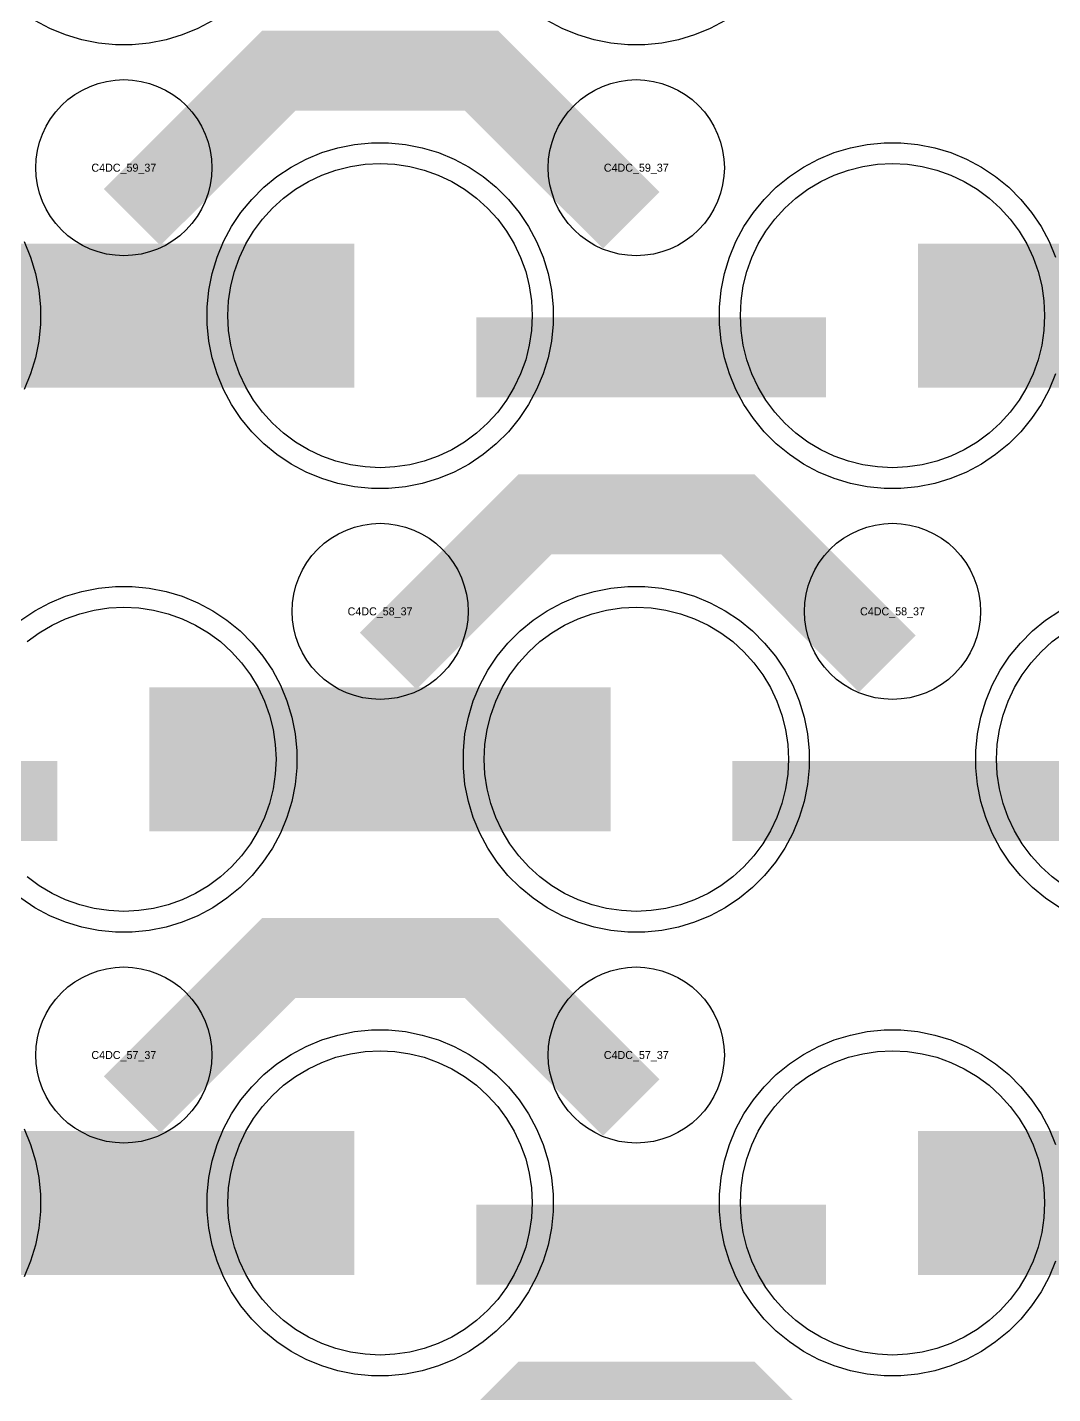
# Model space of a CAD drawing. Extents: x -11880 to 11880, y -14992 to 14992.
# Drawn here: x -190.1 to 130, y -7001 to -6574.3 of the extents above; entities that cross this region are included whole.
import ezdxf
from ezdxf.enums import TextEntityAlignment as Align

# ---------------------------------------------------------------- set-up
doc = ezdxf.new("R2010")
doc.units = 0
doc.header["$MEASUREMENT"] = 0
for name, color, linetype in [('GDS_775_DT_237', 138, 'CONTINUOUS'), ('RDL1_FS', 34, 'CONTINUOUS'), ('RDL_BS', 160, 'CONTINUOUS')]:
    doc.layers.add(name, color=color, linetype=linetype)

msp = doc.modelspace()

# ---------------------------------------------------------------- linework, layer by layer
at = {"layer": 'RDL1_FS'}
for points in [[(-80, -6711.794), (-84.657, -6711.565), (-89.268, -6710.881), (-93.791, -6709.749), (-98.181, -6708.177), (-102.395, -6706.185), (-106.395, -6703.787), (-110.14, -6701.009), (-113.594, -6697.879), (-116.724, -6694.425), (-119.502, -6690.68), (-121.9, -6686.68), (-123.892, -6682.466), (-125.464, -6678.076), (-126.596, -6673.553), (-127.28, -6668.942), (-127.509, -6664.285), (-127.28, -6659.628), (-126.596, -6655.017), (-125.464, -6650.494), (-123.892, -6646.104), (-121.9, -6641.89), (-119.502, -6637.89), (-116.724, -6634.145), (-113.594, -6630.691), (-110.14, -6627.561), (-106.395, -6624.783), (-102.395, -6622.385), (-98.181, -6620.393), (-93.791, -6618.821), (-89.268, -6617.689), (-84.657, -6617.005), (-80, -6616.776), (-75.343, -6617.005), (-70.732, -6617.689), (-66.209, -6618.821), (-61.819, -6620.393), (-57.605, -6622.385), (-53.605, -6624.783), (-49.86, -6627.561), (-46.406, -6630.691), (-43.276, -6634.145), (-40.498, -6637.89), (-38.1, -6641.89), (-36.108, -6646.104), (-34.536, -6650.494), (-33.404, -6655.017), (-32.72, -6659.628), (-32.491, -6664.285), (-32.72, -6668.942), (-33.404, -6673.553), (-34.536, -6678.076), (-36.108, -6682.466), (-38.1, -6686.68), (-40.498, -6690.68), (-43.276, -6694.425), (-46.406, -6697.879), (-49.86, -6701.009), (-53.605, -6703.787), (-57.605, -6706.185), (-61.819, -6708.177), (-66.209, -6709.749), (-70.732, -6710.881), (-75.343, -6711.565)], [(80, -6711.794), (75.343, -6711.565), (70.732, -6710.881), (66.209, -6709.749), (61.819, -6708.177), (57.605, -6706.185), (53.605, -6703.787), (49.86, -6701.009), (46.406, -6697.879), (43.276, -6694.425), (40.498, -6690.68), (38.1, -6686.68), (36.108, -6682.466), (34.536, -6678.076), (33.404, -6673.553), (32.72, -6668.942), (32.491, -6664.285), (32.72, -6659.628), (33.404, -6655.017), (34.536, -6650.494), (36.108, -6646.104), (38.1, -6641.89), (40.498, -6637.89), (43.276, -6634.145), (46.406, -6630.691), (49.86, -6627.561), (53.605, -6624.783), (57.605, -6622.385), (61.819, -6620.393), (66.209, -6618.821), (70.732, -6617.689), (75.343, -6617.005), (80, -6616.776), (84.657, -6617.005), (89.268, -6617.689), (93.791, -6618.821), (98.181, -6620.393), (102.395, -6622.385), (106.395, -6624.783), (110.14, -6627.561), (113.594, -6630.691), (116.724, -6634.145), (119.502, -6637.89), (121.9, -6641.89), (123.892, -6646.104), (125.464, -6650.494), (126.596, -6655.017), (127.28, -6659.628), (127.509, -6664.285), (127.28, -6668.942), (126.596, -6673.553), (125.464, -6678.076), (123.892, -6682.466), (121.9, -6686.68), (119.502, -6690.68), (116.724, -6694.425), (113.594, -6697.879), (110.14, -6701.009), (106.395, -6703.787), (102.395, -6706.185), (98.181, -6708.177), (93.791, -6709.749), (89.268, -6710.881), (84.657, -6711.565)]]:
    msp.add_lwpolyline(points, close=True, dxfattribs=at)
for points in [[(-231.998, -6664.285, 45, 45, 0), (-159.998, -6664.285, 45, 45, 0)], [(-159.998, -6664.285, 45, 45, 0), (-87.998, -6664.285, 45, 45, 0)], [(88.002, -6664.285, 45, 45, 0), (160.002, -6664.285, 45, 45, 0)]]:
    msp.add_lwpolyline(points, format="xyseb", dxfattribs=at)
at = {"layer": 'RDL1_FS', "color": 241, "true_color": 0xf7abae}
for points in [[(-190.14, -6766.126), (-186.395, -6763.348), (-182.395, -6760.95), (-178.181, -6758.958), (-173.791, -6757.386), (-169.268, -6756.254), (-164.657, -6755.57), (-160, -6755.341), (-155.343, -6755.57), (-150.732, -6756.254), (-146.209, -6757.386), (-141.819, -6758.958), (-137.605, -6760.95), (-133.605, -6763.348), (-129.86, -6766.126), (-126.406, -6769.256), (-123.276, -6772.71), (-120.498, -6776.455), (-118.1, -6780.455), (-116.108, -6784.669), (-114.536, -6789.059), (-113.404, -6793.582), (-112.72, -6798.193), (-112.491, -6802.85), (-112.72, -6807.507), (-113.404, -6812.118), (-114.536, -6816.641), (-116.108, -6821.031), (-118.1, -6825.245), (-120.498, -6829.245), (-123.276, -6832.99), (-126.406, -6836.444), (-129.86, -6839.574), (-133.605, -6842.352), (-137.605, -6844.75), (-141.819, -6846.742), (-146.209, -6848.314), (-150.732, -6849.446), (-155.343, -6850.13), (-160, -6850.359), (-164.657, -6850.13), (-169.268, -6849.446), (-173.791, -6848.314), (-178.181, -6846.742), (-182.395, -6844.75), (-186.395, -6842.352), (-190.14, -6839.574)], [(133.605, -6842.352), (129.86, -6839.574), (126.406, -6836.444), (123.276, -6832.99), (120.498, -6829.245), (118.1, -6825.245), (116.108, -6821.031), (114.536, -6816.641), (113.404, -6812.118), (112.72, -6807.507), (112.491, -6802.85), (112.72, -6798.193), (113.404, -6793.582), (114.536, -6789.059), (116.108, -6784.669), (118.1, -6780.455), (120.498, -6776.455), (123.276, -6772.71), (126.406, -6769.256), (129.86, -6766.126), (133.605, -6763.348)]]:
    msp.add_lwpolyline(points, dxfattribs=at)
for points in [[(0, -6850.359), (-4.657, -6850.13), (-9.268, -6849.446), (-13.791, -6848.314), (-18.181, -6846.742), (-22.395, -6844.75), (-26.395, -6842.352), (-30.14, -6839.574), (-33.594, -6836.444), (-36.724, -6832.99), (-39.502, -6829.245), (-41.9, -6825.245), (-43.892, -6821.031), (-45.464, -6816.641), (-46.596, -6812.118), (-47.28, -6807.507), (-47.509, -6802.85), (-47.28, -6798.193), (-46.596, -6793.582), (-45.464, -6789.059), (-43.892, -6784.669), (-41.9, -6780.455), (-39.502, -6776.455), (-36.724, -6772.71), (-33.594, -6769.256), (-30.14, -6766.126), (-26.395, -6763.348), (-22.395, -6760.95), (-18.181, -6758.958), (-13.791, -6757.386), (-9.268, -6756.254), (-4.657, -6755.57), (0, -6755.341), (4.657, -6755.57), (9.268, -6756.254), (13.791, -6757.386), (18.181, -6758.958), (22.395, -6760.95), (26.395, -6763.348), (30.14, -6766.126), (33.594, -6769.256), (36.724, -6772.71), (39.502, -6776.455), (41.9, -6780.455), (43.892, -6784.669), (45.464, -6789.059), (46.596, -6793.582), (47.28, -6798.193), (47.509, -6802.85), (47.28, -6807.507), (46.596, -6812.118), (45.464, -6816.641), (43.892, -6821.031), (41.9, -6825.245), (39.502, -6829.245), (36.724, -6832.99), (33.594, -6836.444), (30.14, -6839.574), (26.395, -6842.352), (22.395, -6844.75), (18.181, -6846.742), (13.791, -6848.314), (9.268, -6849.446), (4.657, -6850.13)], [(-80, -6988.919), (-84.657, -6988.69), (-89.268, -6988.006), (-93.791, -6986.874), (-98.181, -6985.302), (-102.395, -6983.31), (-106.395, -6980.912), (-110.14, -6978.134), (-113.594, -6975.004), (-116.724, -6971.55), (-119.502, -6967.805), (-121.9, -6963.805), (-123.892, -6959.591), (-125.464, -6955.201), (-126.596, -6950.678), (-127.28, -6946.067), (-127.509, -6941.41), (-127.28, -6936.753), (-126.596, -6932.142), (-125.464, -6927.619), (-123.892, -6923.229), (-121.9, -6919.015), (-119.502, -6915.015), (-116.724, -6911.27), (-113.594, -6907.816), (-110.14, -6904.686), (-106.395, -6901.908), (-102.395, -6899.51), (-98.181, -6897.518), (-93.791, -6895.946), (-89.268, -6894.814), (-84.657, -6894.13), (-80, -6893.901), (-75.343, -6894.13), (-70.732, -6894.814), (-66.209, -6895.946), (-61.819, -6897.518), (-57.605, -6899.51), (-53.605, -6901.908), (-49.86, -6904.686), (-46.406, -6907.816), (-43.276, -6911.27), (-40.498, -6915.015), (-38.1, -6919.015), (-36.108, -6923.229), (-34.536, -6927.619), (-33.404, -6932.142), (-32.72, -6936.753), (-32.491, -6941.41), (-32.72, -6946.067), (-33.404, -6950.678), (-34.536, -6955.201), (-36.108, -6959.591), (-38.1, -6963.805), (-40.498, -6967.805), (-43.276, -6971.55), (-46.406, -6975.004), (-49.86, -6978.134), (-53.605, -6980.912), (-57.605, -6983.31), (-61.819, -6985.302), (-66.209, -6986.874), (-70.732, -6988.006), (-75.343, -6988.69)], [(80, -6988.919), (75.343, -6988.69), (70.732, -6988.006), (66.209, -6986.874), (61.819, -6985.302), (57.605, -6983.31), (53.605, -6980.912), (49.86, -6978.134), (46.406, -6975.004), (43.276, -6971.55), (40.498, -6967.805), (38.1, -6963.805), (36.108, -6959.591), (34.536, -6955.201), (33.404, -6950.678), (32.72, -6946.067), (32.491, -6941.41), (32.72, -6936.753), (33.404, -6932.142), (34.536, -6927.619), (36.108, -6923.229), (38.1, -6919.015), (40.498, -6915.015), (43.276, -6911.27), (46.406, -6907.816), (49.86, -6904.686), (53.605, -6901.908), (57.605, -6899.51), (61.819, -6897.518), (66.209, -6895.946), (70.732, -6894.814), (75.343, -6894.13), (80, -6893.901), (84.657, -6894.13), (89.268, -6894.814), (93.791, -6895.946), (98.181, -6897.518), (102.395, -6899.51), (106.395, -6901.908), (110.14, -6904.686), (113.594, -6907.816), (116.724, -6911.27), (119.502, -6915.015), (121.9, -6919.015), (123.892, -6923.229), (125.464, -6927.619), (126.596, -6932.142), (127.28, -6936.753), (127.509, -6941.41), (127.28, -6946.067), (126.596, -6950.678), (125.464, -6955.201), (123.892, -6959.591), (121.9, -6963.805), (119.502, -6967.805), (116.724, -6971.55), (113.594, -6975.004), (110.14, -6978.134), (106.395, -6980.912), (102.395, -6983.31), (98.181, -6985.302), (93.791, -6986.874), (89.268, -6988.006), (84.657, -6988.69)]]:
    msp.add_lwpolyline(points, close=True, dxfattribs=at)
for points in [[(-151.998, -6802.85, 45, 45, 0), (-79.998, -6802.85, 45, 45, 0)], [(-79.998, -6802.85, 45, 45, 0), (-7.998, -6802.85, 45, 45, 0)], [(-231.998, -6941.41, 45, 45, 0), (-159.998, -6941.41, 45, 45, 0)], [(-159.998, -6941.41, 45, 45, 0), (-87.998, -6941.41, 45, 45, 0)], [(88.002, -6941.41, 45, 45, 0), (160.002, -6941.41, 45, 45, 0)]]:
    msp.add_lwpolyline(points, format="xyseb", dxfattribs=at)
at = {"layer": 'RDL_BS'}
for points in [[(-132.223, -6572.103), (-136.885, -6574.595), (-141.795, -6576.626), (-146.835, -6578.157), (-152.062, -6579.203), (-157.356, -6579.72), (-162.644, -6579.72), (-167.938, -6579.203), (-173.165, -6578.157), (-178.205, -6576.626), (-183.115, -6574.595), (-187.777, -6572.103)], [(27.777, -6572.103), (23.115, -6574.595), (18.205, -6576.626), (13.165, -6578.157), (7.938, -6579.203), (2.644, -6579.72), (-2.644, -6579.72), (-7.938, -6579.203), (-13.165, -6578.157), (-18.205, -6576.626), (-23.115, -6574.595), (-27.777, -6572.103)], [(130.906, -6682.49), (128.875, -6687.4), (126.383, -6692.062), (123.436, -6696.476), (120.074, -6700.577), (116.292, -6704.359), (112.191, -6707.721), (107.777, -6710.668), (103.115, -6713.16), (98.205, -6715.191), (93.165, -6716.722), (87.938, -6717.768), (82.644, -6718.285), (77.356, -6718.285), (72.062, -6717.768), (66.835, -6716.722), (61.795, -6715.191), (56.885, -6713.16), (52.223, -6710.668), (47.809, -6707.721), (43.708, -6704.359), (39.926, -6700.577), (36.564, -6696.476), (33.617, -6692.062), (31.125, -6687.4), (29.094, -6682.49), (27.563, -6677.45), (26.517, -6672.223), (26, -6666.929), (26, -6661.641), (26.517, -6656.347), (27.563, -6651.12), (29.094, -6646.08), (31.125, -6641.17), (33.617, -6636.508), (36.564, -6632.094), (39.926, -6627.993), (43.708, -6624.211), (47.809, -6620.849), (52.223, -6617.902), (56.885, -6615.41), (61.795, -6613.379), (66.835, -6611.848), (72.062, -6610.802), (77.356, -6610.285), (82.644, -6610.285), (87.938, -6610.802), (93.165, -6611.848), (98.205, -6613.379), (103.115, -6615.41), (107.777, -6617.902), (112.191, -6620.849), (116.292, -6624.211), (120.074, -6627.993), (123.436, -6632.094), (126.383, -6636.508), (128.875, -6641.17), (130.906, -6646.08)], [(-191.125, -6641.17), (-189.094, -6646.08), (-187.563, -6651.12), (-186.517, -6656.347), (-186, -6661.641), (-186, -6666.929), (-186.517, -6672.223), (-187.563, -6677.45), (-189.094, -6682.49), (-191.125, -6687.4)]]:
    msp.add_lwpolyline(points, dxfattribs=at)
for points in [[(-157.438, -6633.599, 25, 25, 0), (-111.623, -6587.784, 25, 25, 0), (-78.07, -6587.784, 25, 25, 0)], [(-1.599, -6634.498, 25, 25, 0), (-48.313, -6587.784, 25, 25, 0), (-78.071, -6587.784, 25, 25, 0)], [(-49.984, -6677.298, 25, 25, 0), (59.281, -6677.298, 25, 25, 0)], [(-77.438, -6772.164, 25, 25, 0), (-31.623, -6726.349, 25, 25, 0), (1.93, -6726.349, 25, 25, 0)], [(78.401, -6773.063, 25, 25, 0), (31.687, -6726.349, 25, 25, 0), (1.929, -6726.349, 25, 25, 0)], [(-157.438, -6910.724, 25, 25, 0), (-111.623, -6864.909, 25, 25, 0), (-78.07, -6864.909, 25, 25, 0)], [(-1.599, -6911.623, 25, 25, 0), (-48.313, -6864.909, 25, 25, 0), (-78.071, -6864.909, 25, 25, 0)], [(-77.438, -7049.289, 25, 25, 0), (-31.623, -7003.474, 25, 25, 0), (1.93, -7003.474, 25, 25, 0)], [(78.401, -7050.188, 25, 25, 0), (31.687, -7003.474, 25, 25, 0), (1.929, -7003.474, 25, 25, 0)]]:
    msp.add_lwpolyline(points, format="xyseb", dxfattribs=at)
for points in [[(-160, -6645.591), (-162.693, -6645.459), (-165.365, -6645.063), (-167.984, -6644.406), (-170.519, -6643.499), (-172.956, -6642.347), (-175.28, -6640.954), (-177.443, -6639.351), (-179.442, -6637.539), (-181.254, -6635.54), (-182.857, -6633.377), (-184.25, -6631.053), (-185.402, -6628.616), (-186.309, -6626.081), (-186.966, -6623.462), (-187.362, -6620.79), (-187.494, -6618.097), (-187.362, -6615.404), (-186.966, -6612.732), (-186.309, -6610.113), (-185.402, -6607.578), (-184.25, -6605.141), (-182.857, -6602.817), (-181.254, -6600.654), (-179.442, -6598.655), (-177.443, -6596.843), (-175.28, -6595.24), (-172.956, -6593.847), (-170.519, -6592.695), (-167.984, -6591.788), (-165.365, -6591.131), (-162.693, -6590.735), (-160, -6590.603), (-157.307, -6590.735), (-154.635, -6591.131), (-152.016, -6591.788), (-149.481, -6592.695), (-147.044, -6593.847), (-144.72, -6595.24), (-142.557, -6596.843), (-140.558, -6598.655), (-138.746, -6600.654), (-137.143, -6602.817), (-135.75, -6605.141), (-134.598, -6607.578), (-133.691, -6610.113), (-133.034, -6612.732), (-132.638, -6615.404), (-132.506, -6618.097), (-132.638, -6620.79), (-133.034, -6623.462), (-133.691, -6626.081), (-134.598, -6628.616), (-135.75, -6631.053), (-137.143, -6633.377), (-138.746, -6635.54), (-140.558, -6637.539), (-142.557, -6639.351), (-144.72, -6640.954), (-147.044, -6642.347), (-149.481, -6643.499), (-152.016, -6644.406), (-154.635, -6645.063), (-157.307, -6645.459)], [(0, -6645.591), (-2.693, -6645.459), (-5.365, -6645.063), (-7.984, -6644.406), (-10.519, -6643.499), (-12.956, -6642.347), (-15.28, -6640.954), (-17.443, -6639.351), (-19.442, -6637.539), (-21.254, -6635.54), (-22.857, -6633.377), (-24.25, -6631.053), (-25.402, -6628.616), (-26.309, -6626.081), (-26.966, -6623.462), (-27.362, -6620.79), (-27.494, -6618.097), (-27.362, -6615.404), (-26.966, -6612.732), (-26.309, -6610.113), (-25.402, -6607.578), (-24.25, -6605.141), (-22.857, -6602.817), (-21.254, -6600.654), (-19.442, -6598.655), (-17.443, -6596.843), (-15.28, -6595.24), (-12.956, -6593.847), (-10.519, -6592.695), (-7.984, -6591.788), (-5.365, -6591.131), (-2.693, -6590.735), (0, -6590.603), (2.693, -6590.735), (5.365, -6591.131), (7.984, -6591.788), (10.519, -6592.695), (12.956, -6593.847), (15.28, -6595.24), (17.443, -6596.843), (19.442, -6598.655), (21.254, -6600.654), (22.857, -6602.817), (24.25, -6605.141), (25.402, -6607.578), (26.309, -6610.113), (26.966, -6612.732), (27.362, -6615.404), (27.494, -6618.097), (27.362, -6620.79), (26.966, -6623.462), (26.309, -6626.081), (25.402, -6628.616), (24.25, -6631.053), (22.857, -6633.377), (21.254, -6635.54), (19.442, -6637.539), (17.443, -6639.351), (15.28, -6640.954), (12.956, -6642.347), (10.519, -6643.499), (7.984, -6644.406), (5.365, -6645.063), (2.693, -6645.459)], [(-82.644, -6718.285), (-87.938, -6717.768), (-93.165, -6716.722), (-98.205, -6715.191), (-103.115, -6713.16), (-107.777, -6710.668), (-112.191, -6707.721), (-116.292, -6704.359), (-120.074, -6700.577), (-123.436, -6696.476), (-126.383, -6692.062), (-128.875, -6687.4), (-130.906, -6682.49), (-132.437, -6677.45), (-133.483, -6672.223), (-134, -6666.929), (-134, -6661.641), (-133.483, -6656.347), (-132.437, -6651.12), (-130.906, -6646.08), (-128.875, -6641.17), (-126.383, -6636.508), (-123.436, -6632.094), (-120.074, -6627.993), (-116.292, -6624.211), (-112.191, -6620.849), (-107.777, -6617.902), (-103.115, -6615.41), (-98.205, -6613.379), (-93.165, -6611.848), (-87.938, -6610.802), (-82.644, -6610.285), (-77.356, -6610.285), (-72.062, -6610.802), (-66.835, -6611.848), (-61.795, -6613.379), (-56.885, -6615.41), (-52.223, -6617.902), (-47.809, -6620.849), (-43.708, -6624.211), (-39.926, -6627.993), (-36.564, -6632.094), (-33.617, -6636.508), (-31.125, -6641.17), (-29.094, -6646.08), (-27.563, -6651.12), (-26.517, -6656.347), (-26, -6661.641), (-26, -6666.929), (-26.517, -6672.223), (-27.563, -6677.45), (-29.094, -6682.49), (-31.125, -6687.4), (-33.617, -6692.062), (-36.564, -6696.476), (-39.926, -6700.577), (-43.708, -6704.359), (-47.809, -6707.721), (-52.223, -6710.668), (-56.885, -6713.16), (-61.795, -6715.191), (-66.835, -6716.722), (-72.062, -6717.768), (-77.356, -6718.285)], [(-80, -6784.156), (-82.693, -6784.024), (-85.365, -6783.628), (-87.984, -6782.971), (-90.519, -6782.064), (-92.956, -6780.912), (-95.28, -6779.519), (-97.443, -6777.916), (-99.442, -6776.104), (-101.254, -6774.105), (-102.857, -6771.942), (-104.25, -6769.618), (-105.402, -6767.181), (-106.309, -6764.646), (-106.966, -6762.027), (-107.362, -6759.355), (-107.494, -6756.662), (-107.362, -6753.969), (-106.966, -6751.297), (-106.309, -6748.678), (-105.402, -6746.143), (-104.25, -6743.706), (-102.857, -6741.382), (-101.254, -6739.219), (-99.442, -6737.22), (-97.443, -6735.408), (-95.28, -6733.805), (-92.956, -6732.412), (-90.519, -6731.26), (-87.984, -6730.353), (-85.365, -6729.696), (-82.693, -6729.3), (-80, -6729.168), (-77.307, -6729.3), (-74.635, -6729.696), (-72.016, -6730.353), (-69.481, -6731.26), (-67.044, -6732.412), (-64.72, -6733.805), (-62.557, -6735.408), (-60.558, -6737.22), (-58.746, -6739.219), (-57.143, -6741.382), (-55.75, -6743.706), (-54.598, -6746.143), (-53.691, -6748.678), (-53.034, -6751.297), (-52.638, -6753.969), (-52.506, -6756.662), (-52.638, -6759.355), (-53.034, -6762.027), (-53.691, -6764.646), (-54.598, -6767.181), (-55.75, -6769.618), (-57.143, -6771.942), (-58.746, -6774.105), (-60.558, -6776.104), (-62.557, -6777.916), (-64.72, -6779.519), (-67.044, -6780.912), (-69.481, -6782.064), (-72.016, -6782.971), (-74.635, -6783.628), (-77.307, -6784.024)], [(80, -6784.156), (77.307, -6784.024), (74.635, -6783.628), (72.016, -6782.971), (69.481, -6782.064), (67.044, -6780.912), (64.72, -6779.519), (62.557, -6777.916), (60.558, -6776.104), (58.746, -6774.105), (57.143, -6771.942), (55.75, -6769.618), (54.598, -6767.181), (53.691, -6764.646), (53.034, -6762.027), (52.638, -6759.355), (52.506, -6756.662), (52.638, -6753.969), (53.034, -6751.297), (53.691, -6748.678), (54.598, -6746.143), (55.75, -6743.706), (57.143, -6741.382), (58.746, -6739.219), (60.558, -6737.22), (62.557, -6735.408), (64.72, -6733.805), (67.044, -6732.412), (69.481, -6731.26), (72.016, -6730.353), (74.635, -6729.696), (77.307, -6729.3), (80, -6729.168), (82.693, -6729.3), (85.365, -6729.696), (87.984, -6730.353), (90.519, -6731.26), (92.956, -6732.412), (95.28, -6733.805), (97.443, -6735.408), (99.442, -6737.22), (101.254, -6739.219), (102.857, -6741.382), (104.25, -6743.706), (105.402, -6746.143), (106.309, -6748.678), (106.966, -6751.297), (107.362, -6753.969), (107.494, -6756.662), (107.362, -6759.355), (106.966, -6762.027), (106.309, -6764.646), (105.402, -6767.181), (104.25, -6769.618), (102.857, -6771.942), (101.254, -6774.105), (99.442, -6776.104), (97.443, -6777.916), (95.28, -6779.519), (92.956, -6780.912), (90.519, -6782.064), (87.984, -6782.971), (85.365, -6783.628), (82.693, -6784.024)], [(-160, -6922.716), (-162.693, -6922.584), (-165.365, -6922.188), (-167.984, -6921.531), (-170.519, -6920.624), (-172.956, -6919.472), (-175.28, -6918.079), (-177.443, -6916.476), (-179.442, -6914.664), (-181.254, -6912.665), (-182.857, -6910.502), (-184.25, -6908.178), (-185.402, -6905.741), (-186.309, -6903.206), (-186.966, -6900.587), (-187.362, -6897.915), (-187.494, -6895.222), (-187.362, -6892.529), (-186.966, -6889.857), (-186.309, -6887.238), (-185.402, -6884.703), (-184.25, -6882.266), (-182.857, -6879.942), (-181.254, -6877.779), (-179.442, -6875.78), (-177.443, -6873.968), (-175.28, -6872.365), (-172.956, -6870.972), (-170.519, -6869.82), (-167.984, -6868.913), (-165.365, -6868.256), (-162.693, -6867.86), (-160, -6867.728), (-157.307, -6867.86), (-154.635, -6868.256), (-152.016, -6868.913), (-149.481, -6869.82), (-147.044, -6870.972), (-144.72, -6872.365), (-142.557, -6873.968), (-140.558, -6875.78), (-138.746, -6877.779), (-137.143, -6879.942), (-135.75, -6882.266), (-134.598, -6884.703), (-133.691, -6887.238), (-133.034, -6889.857), (-132.638, -6892.529), (-132.506, -6895.222), (-132.638, -6897.915), (-133.034, -6900.587), (-133.691, -6903.206), (-134.598, -6905.741), (-135.75, -6908.178), (-137.143, -6910.502), (-138.746, -6912.665), (-140.558, -6914.664), (-142.557, -6916.476), (-144.72, -6918.079), (-147.044, -6919.472), (-149.481, -6920.624), (-152.016, -6921.531), (-154.635, -6922.188), (-157.307, -6922.584)], [(0, -6922.716), (-2.693, -6922.584), (-5.365, -6922.188), (-7.984, -6921.531), (-10.519, -6920.624), (-12.956, -6919.472), (-15.28, -6918.079), (-17.443, -6916.476), (-19.442, -6914.664), (-21.254, -6912.665), (-22.857, -6910.502), (-24.25, -6908.178), (-25.402, -6905.741), (-26.309, -6903.206), (-26.966, -6900.587), (-27.362, -6897.915), (-27.494, -6895.222), (-27.362, -6892.529), (-26.966, -6889.857), (-26.309, -6887.238), (-25.402, -6884.703), (-24.25, -6882.266), (-22.857, -6879.942), (-21.254, -6877.779), (-19.442, -6875.78), (-17.443, -6873.968), (-15.28, -6872.365), (-12.956, -6870.972), (-10.519, -6869.82), (-7.984, -6868.913), (-5.365, -6868.256), (-2.693, -6867.86), (0, -6867.728), (2.693, -6867.86), (5.365, -6868.256), (7.984, -6868.913), (10.519, -6869.82), (12.956, -6870.972), (15.28, -6872.365), (17.443, -6873.968), (19.442, -6875.78), (21.254, -6877.779), (22.857, -6879.942), (24.25, -6882.266), (25.402, -6884.703), (26.309, -6887.238), (26.966, -6889.857), (27.362, -6892.529), (27.494, -6895.222), (27.362, -6897.915), (26.966, -6900.587), (26.309, -6903.206), (25.402, -6905.741), (24.25, -6908.178), (22.857, -6910.502), (21.254, -6912.665), (19.442, -6914.664), (17.443, -6916.476), (15.28, -6918.079), (12.956, -6919.472), (10.519, -6920.624), (7.984, -6921.531), (5.365, -6922.188), (2.693, -6922.584)]]:
    msp.add_lwpolyline(points, close=True, dxfattribs=at)
at = {"layer": 'RDL_BS', "color": 241, "true_color": 0xf7abae}
for points in [[(-192.191, -6759.414), (-187.777, -6756.467), (-183.115, -6753.975), (-178.205, -6751.944), (-173.165, -6750.413), (-167.938, -6749.367), (-162.644, -6748.85), (-157.356, -6748.85), (-152.062, -6749.367), (-146.835, -6750.413), (-141.795, -6751.944), (-136.885, -6753.975), (-132.223, -6756.467), (-127.809, -6759.414), (-123.708, -6762.776), (-119.926, -6766.558), (-116.564, -6770.659), (-113.617, -6775.073), (-111.125, -6779.735), (-109.094, -6784.645), (-107.563, -6789.685), (-106.517, -6794.912), (-106, -6800.206), (-106, -6805.494), (-106.517, -6810.788), (-107.563, -6816.015), (-109.094, -6821.055), (-111.125, -6825.965), (-113.617, -6830.627), (-116.564, -6835.041), (-119.926, -6839.142), (-123.708, -6842.924), (-127.809, -6846.286), (-132.223, -6849.233), (-136.885, -6851.725), (-141.795, -6853.756), (-146.835, -6855.287), (-152.062, -6856.333), (-157.356, -6856.85), (-162.644, -6856.85), (-167.938, -6856.333), (-173.165, -6855.287), (-178.205, -6853.756), (-183.115, -6851.725), (-187.777, -6849.233), (-192.191, -6846.286)], [(132.223, -6849.233), (127.809, -6846.286), (123.708, -6842.924), (119.926, -6839.142), (116.564, -6835.041), (113.617, -6830.627), (111.125, -6825.965), (109.094, -6821.055), (107.563, -6816.015), (106.517, -6810.788), (106, -6805.494), (106, -6800.206), (106.517, -6794.912), (107.563, -6789.685), (109.094, -6784.645), (111.125, -6779.735), (113.617, -6775.073), (116.564, -6770.659), (119.926, -6766.558), (123.708, -6762.776), (127.809, -6759.414), (132.223, -6756.467)], [(130.906, -6959.615), (128.875, -6964.525), (126.383, -6969.187), (123.436, -6973.601), (120.074, -6977.702), (116.292, -6981.484), (112.191, -6984.846), (107.777, -6987.793), (103.115, -6990.285), (98.205, -6992.316), (93.165, -6993.847), (87.938, -6994.893), (82.644, -6995.41), (77.356, -6995.41), (72.062, -6994.893), (66.835, -6993.847), (61.795, -6992.316), (56.885, -6990.285), (52.223, -6987.793), (47.809, -6984.846), (43.708, -6981.484), (39.926, -6977.702), (36.564, -6973.601), (33.617, -6969.187), (31.125, -6964.525), (29.094, -6959.615), (27.563, -6954.575), (26.517, -6949.348), (26, -6944.054), (26, -6938.766), (26.517, -6933.472), (27.563, -6928.245), (29.094, -6923.205), (31.125, -6918.295), (33.617, -6913.633), (36.564, -6909.219), (39.926, -6905.118), (43.708, -6901.336), (47.809, -6897.974), (52.223, -6895.027), (56.885, -6892.535), (61.795, -6890.504), (66.835, -6888.973), (72.062, -6887.927), (77.356, -6887.41), (82.644, -6887.41), (87.938, -6887.927), (93.165, -6888.973), (98.205, -6890.504), (103.115, -6892.535), (107.777, -6895.027), (112.191, -6897.974), (116.292, -6901.336), (120.074, -6905.118), (123.436, -6909.219), (126.383, -6913.633), (128.875, -6918.295), (130.906, -6923.205)], [(-191.125, -6918.295), (-189.094, -6923.205), (-187.563, -6928.245), (-186.517, -6933.472), (-186, -6938.766), (-186, -6944.054), (-186.517, -6949.348), (-187.563, -6954.575), (-189.094, -6959.615), (-191.125, -6964.525)]]:
    msp.add_lwpolyline(points, dxfattribs=at)
for points in [[(-2.644, -6856.85), (-7.938, -6856.333), (-13.165, -6855.287), (-18.205, -6853.756), (-23.115, -6851.725), (-27.777, -6849.233), (-32.191, -6846.286), (-36.292, -6842.924), (-40.074, -6839.142), (-43.436, -6835.041), (-46.383, -6830.627), (-48.875, -6825.965), (-50.906, -6821.055), (-52.437, -6816.015), (-53.483, -6810.788), (-54, -6805.494), (-54, -6800.206), (-53.483, -6794.912), (-52.437, -6789.685), (-50.906, -6784.645), (-48.875, -6779.735), (-46.383, -6775.073), (-43.436, -6770.659), (-40.074, -6766.558), (-36.292, -6762.776), (-32.191, -6759.414), (-27.777, -6756.467), (-23.115, -6753.975), (-18.205, -6751.944), (-13.165, -6750.413), (-7.938, -6749.367), (-2.644, -6748.85), (2.644, -6748.85), (7.938, -6749.367), (13.165, -6750.413), (18.205, -6751.944), (23.115, -6753.975), (27.777, -6756.467), (32.191, -6759.414), (36.292, -6762.776), (40.074, -6766.558), (43.436, -6770.659), (46.383, -6775.073), (48.875, -6779.735), (50.906, -6784.645), (52.437, -6789.685), (53.483, -6794.912), (54, -6800.206), (54, -6805.494), (53.483, -6810.788), (52.437, -6816.015), (50.906, -6821.055), (48.875, -6825.965), (46.383, -6830.627), (43.436, -6835.041), (40.074, -6839.142), (36.292, -6842.924), (32.191, -6846.286), (27.777, -6849.233), (23.115, -6851.725), (18.205, -6853.756), (13.165, -6855.287), (7.938, -6856.333), (2.644, -6856.85)], [(-82.644, -6995.41), (-87.938, -6994.893), (-93.165, -6993.847), (-98.205, -6992.316), (-103.115, -6990.285), (-107.777, -6987.793), (-112.191, -6984.846), (-116.292, -6981.484), (-120.074, -6977.702), (-123.436, -6973.601), (-126.383, -6969.187), (-128.875, -6964.525), (-130.906, -6959.615), (-132.437, -6954.575), (-133.483, -6949.348), (-134, -6944.054), (-134, -6938.766), (-133.483, -6933.472), (-132.437, -6928.245), (-130.906, -6923.205), (-128.875, -6918.295), (-126.383, -6913.633), (-123.436, -6909.219), (-120.074, -6905.118), (-116.292, -6901.336), (-112.191, -6897.974), (-107.777, -6895.027), (-103.115, -6892.535), (-98.205, -6890.504), (-93.165, -6888.973), (-87.938, -6887.927), (-82.644, -6887.41), (-77.356, -6887.41), (-72.062, -6887.927), (-66.835, -6888.973), (-61.795, -6890.504), (-56.885, -6892.535), (-52.223, -6895.027), (-47.809, -6897.974), (-43.708, -6901.336), (-39.926, -6905.118), (-36.564, -6909.219), (-33.617, -6913.633), (-31.125, -6918.295), (-29.094, -6923.205), (-27.563, -6928.245), (-26.517, -6933.472), (-26, -6938.766), (-26, -6944.054), (-26.517, -6949.348), (-27.563, -6954.575), (-29.094, -6959.615), (-31.125, -6964.525), (-33.617, -6969.187), (-36.564, -6973.601), (-39.926, -6977.702), (-43.708, -6981.484), (-47.809, -6984.846), (-52.223, -6987.793), (-56.885, -6990.285), (-61.795, -6992.316), (-66.835, -6993.847), (-72.062, -6994.893), (-77.356, -6995.41)]]:
    msp.add_lwpolyline(points, close=True, dxfattribs=at)
for points in [[(-289.984, -6815.863, 25, 25, 0), (-180.719, -6815.863, 25, 25, 0)], [(30.016, -6815.863, 25, 25, 0), (139.281, -6815.863, 25, 25, 0)], [(-49.984, -6954.423, 25, 25, 0), (59.281, -6954.423, 25, 25, 0)]]:
    msp.add_lwpolyline(points, format="xyseb", dxfattribs=at)

# ---------------------------------------------------------------- texts
at = {"layer": 'GDS_775_DT_237'}
for s, p in [('C4DC_59_37', (-160, -6618.097)), ('C4DC_59_37', (-160, -6618.097)), ('C4DC_59_37', (0, -6618.097)), ('C4DC_59_37', (0, -6618.097)), ('C4DC_58_37', (-80, -6756.662)), ('C4DC_58_37', (-80, -6756.662)), ('C4DC_58_37', (80, -6756.662)), ('C4DC_58_37', (80, -6756.662)), ('C4DC_57_37', (-160, -6895.222)), ('C4DC_57_37', (-160, -6895.222)), ('C4DC_57_37', (0, -6895.222)), ('C4DC_57_37', (0, -6895.222))]:
    msp.add_text(s, height=2.5, dxfattribs=at).set_placement(p, align=Align.MIDDLE_CENTER)

doc.saveas('drawing.dxf')
